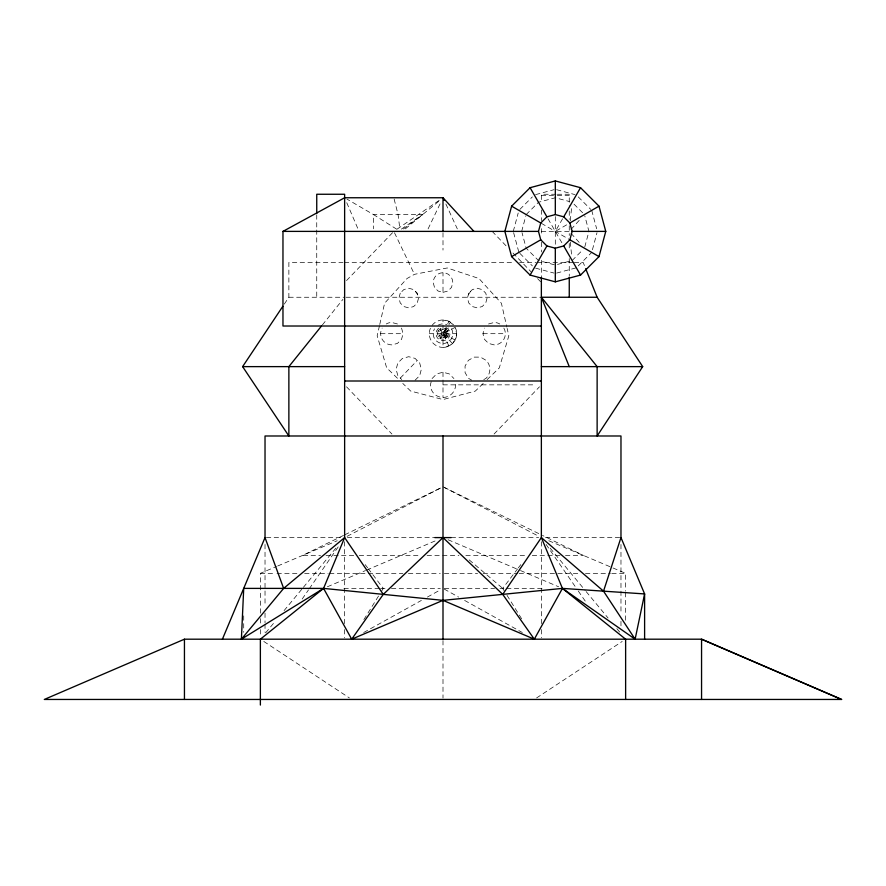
<?xml version="1.0" encoding="UTF-8"?>
<svg xmlns="http://www.w3.org/2000/svg" width="886" height="886" viewBox="0 0 886 886"><rect width="100%" height="100%" fill="white"/><g stroke="black" fill="none" stroke-linecap="round" stroke-linejoin="round"><path stroke-width="0.66" stroke-dasharray="4.43 3.32" d="M570.296 220.791L571.736 206.228M379.463 325.771L377.17 335.794L386.673 367.823L398.844 379.618M379.762 324.442L384.602 303.222L407.062 278.492L414.46 274.328L447.264 267.96L478.961 278.503L501.41 303.256L506.836 327.089M401.557 328.086L403.064 333.69L401.557 339.294L397.46 343.403L391.845 344.898A11.208 11.208 0 0 1 382.143 328.086M438.149 330.888L437.396 333.69L438.149 336.492L440.198 338.541L443 339.294L445.802 338.541L447.851 336.492L448.604 333.69L447.851 330.888L445.802 328.839L443 328.086L440.198 328.839L438.149 330.888L441.184 332.638L444.052 331.873L445.104 333.69L444.052 335.506L441.184 334.742L441.184 332.638M431.227 381.689L430.386 384.845A12.614 12.614 0 0 0 443 397.46A12.614 12.614 0 0 0 455.614 384.845L454.773 381.689M447.208 333.69L446.644 335.794L445.104 337.333L443 337.898L440.896 337.333L439.356 335.794L438.791 333.69L439.356 331.585L440.896 330.046L443 329.481L445.104 330.046L446.644 331.585L447.208 333.69L443 337.898M448.848 345.85L443 333.69L455.039 327.432L456.722 333.69L454.883 340.556L449.855 345.573L443 347.412A13.722 13.722 0 0 1 430.563 327.886A13.722 13.722 0 0 1 453.532 324.885M503.857 328.086A11.208 11.208 0 0 1 494.155 344.898L488.54 343.403L484.443 339.294L482.936 333.69L484.443 328.086M513.271 231.39L518.199 212.994M521.677 231.39L525.841 215.863M584.782 246.906L588.946 231.39L584.782 215.863M592.424 249.786L596.998 232.697M428.082 228.898L440.608 202.739M452.192 343.247L443 333.69L447.087 325.184M447.674 323.966L448.848 321.54M440.198 338.541L441.948 335.506M444.052 331.873L445.802 328.839M562.61 218.742L555.312 231.39L569.255 223.338M363.891 619.569L378.975 595.326M381.844 590.707L383.284 588.393L368.476 568.945M455.039 339.958L443 333.69L448.172 325.749M448.914 324.608L450.398 322.338M468.295 294.872L470.632 291.284M284.317 304.075L288.869 297.253L288.869 262.455L342.96 262.455M302.192 599.014L308.483 589.91M309.258 588.78L339.914 544.414M504.156 590.707L502.716 588.393L517.524 568.945M518.343 567.86L520.813 564.615M322.327 325.007L342.915 299.39M265.645 632.848L275.302 621.208M284.074 610.62L302.503 588.393M303.377 587.34L336.735 547.116M571.038 229.408L579.976 219.518M346.526 280.574L393.816 231.39L414.46 274.328M400.306 378.1L417.195 360.524M443 333.69L448.515 327.953M494.078 434.029L539.474 386.805M519.86 209.406L532.364 196.902M526.184 214.567L538.489 202.263L555.312 197.755L569.255 201.487M415.058 380.238L419.676 375.62L421.359 369.307L419.676 363.005L415.058 358.387L408.745 356.704L402.443 358.387L397.825 363.005L396.131 369.307L397.825 375.62L401.723 379.518M432.08 378.532L436.698 373.914L443 372.231L449.302 373.914L453.92 378.532M572.123 260.517L582.545 250.096M578.259 265.878L591.715 252.41M483.213 383.439L475.306 391.091L443 399.553L410.672 391.069L402.787 383.439M487.156 379.618L499.316 367.856L508.83 335.827L507.135 328.407M405.345 228.865L440.962 199.439M403.385 228.987L422.644 214.567L373.46 214.567L346.935 199.095M397.172 229.097L440.763 199.284M401.402 229.097L422.644 214.567M536.595 697.947L622.193 641.453M438.149 336.492L441.184 334.742M444.816 332.638L447.851 330.888M483.778 379.618L486.17 378.233A12.614 12.614 0 0 0 486.17 360.392L480.511 357.124L473.988 357.124L468.329 360.392L465.072 366.051L465.072 372.574L468.329 378.233L471.729 380.194M363.703 632.515L421.371 600.431M427.384 597.086L440.597 589.733M347.09 536.329L440.541 488.064M343.535 535.41L302.503 555.467L320.499 555.467M344.776 534.801L440.508 488.009M260.373 613.123L260.373 573.331L276.487 566.497M277.728 565.977L337.201 540.748M327.377 586.776L365.497 570.562M366.771 570.019L437.917 539.751M535.598 194.621L553.994 189.693M443 292.347L447.906 291.04L451.495 287.441L452.812 282.534A9.812 9.812 0 0 0 443 272.733A9.812 9.812 0 0 0 433.188 282.534L434.505 287.441L438.094 291.04L443 292.347L443 272.733M569.255 261.281L555.312 265.025L538.489 260.517L526.184 248.202L522.02 232.686M556.63 273.076L576.332 267.793M488.54 323.977L494.155 322.482A11.208 11.208 0 0 1 499.759 323.977M555.976 194.255L541.368 194.255L541.368 202.506M557.305 194.255L569.255 194.255L569.255 206.095M541.368 195.485L555.976 195.485M557.305 195.485L569.255 195.485M541.368 231.39L569.255 231.39M344.344 262.455L514.057 262.455M519.584 262.455L536.141 262.455M537.514 262.455L573.054 262.455M574.316 262.455L583.187 262.455L585.181 267.428M288.869 297.253L344.632 297.253M346.005 297.253L541.368 297.253M380.637 333.69L403.064 333.69M429.278 333.69L456.722 333.69M482.936 333.69L505.363 333.69M443 384.845L535.487 384.845M266.398 537.592L340.512 537.592M347.367 537.592L434.805 537.592M451.195 537.592L538.633 537.592M545.488 537.592L620.975 537.592M326.037 555.467L353.724 555.467M359.251 555.467L420.163 555.467M427.085 555.467L458.915 555.467M465.837 555.467L526.749 555.467M532.276 555.467L559.963 555.467M565.501 555.467L583.497 555.467L542.465 535.41M260.373 573.331L275.601 573.331M276.975 573.331L299.114 573.331M304.651 573.331L328.174 573.331M329.548 573.331L366.904 573.331M368.288 573.331L402.875 573.331M408.413 573.331L440.231 573.331M444.384 573.331L477.587 573.331M483.125 573.331L517.712 573.331M519.096 573.331L556.452 573.331M557.826 573.331L578.58 573.331M585.502 573.331L610.399 573.331M611.783 573.331L625.627 573.331L625.627 591.172M343.923 588.393L379.208 588.393M380.57 588.393L385.997 588.393M391.424 588.393L440.287 588.393M444.362 588.393L494.576 588.393M500.003 588.393L503.857 588.393M506.582 588.393L541.999 588.393M556.63 189.693L575.014 194.621M535.598 268.148L553.994 273.076M397.46 323.977L391.845 322.482A11.208 11.208 0 0 0 386.241 323.977M548.799 540.748L625.627 573.331M448.083 539.751L519.229 570.019M520.503 570.562L558.623 586.776M444.24 487.4L541.224 534.801M443 486.791L538.909 536.329M444.196 589.068L458.616 597.086M464.629 600.431L522.297 632.515M541.368 223.338L569.255 239.441M444.816 334.742L447.851 336.492M396.684 229.197L373.46 214.567L373.46 228.798M263.806 641.453L349.405 697.947M469.192 559.874L502.716 588.393M578.259 196.902L590.763 209.406M574.017 204.157L584.439 214.567M519.86 253.374L532.364 265.878M452.192 324.132L449.855 321.806L443 319.968L443 347.412A13.722 13.722 0 0 0 455.426 327.864M492.184 231.39L507.324 247.128M512.994 253.031L530.969 271.714M537.58 278.603L541.368 282.534M346.526 386.805L391.922 434.029M571.038 233.361L579.976 243.262M550.151 548.179L585.247 590.508M586.133 591.571L608.073 618.029M616.844 628.617L620.355 632.848M365.187 564.615L367.657 567.86M546.086 544.414L575.169 586.499M578.303 591.051L586.167 602.425M415.445 291.372L417.683 294.794M507.025 595.326L522.109 619.569M548.013 218.742L562.61 244.038M440.198 328.839L441.948 331.873M444.052 335.506L445.802 338.541M445.868 203.979L457.32 228.898M346.769 202.739L357.977 228.898M591.715 210.37L596.643 228.765M513.625 232.697L518.897 252.41M394.137 199.051L398.058 214.567L399.852 228.798M570.296 241.978L571.736 256.541M625.627 592.546L625.627 621.363M620.975 544.458L620.975 589.766M620.975 591.139L620.975 613.112M620.975 621.352L620.975 626.845M569.255 211.001L569.255 219.318M569.255 225.841L569.255 235.466M569.255 243.462L569.255 250.561M569.255 258.568L569.255 275.834M555.312 216.594L555.312 246.496M541.368 209.927L541.368 220.658M541.368 228.632L541.368 234.148M541.368 242.255L541.368 251.967M541.368 260.207L541.368 278.104M541.368 541.711L541.368 624.098M541.368 629.581L541.368 637.82M443 232.719L443 250.085M443 372.231L443 397.46M443 640.567L443 698.09M344.632 541.711L344.632 624.098M344.632 629.581L344.632 637.82M316.745 214.855L316.745 228.588M316.745 229.961L316.745 297.253M265.025 544.458L265.025 606.245M265.025 613.112L265.025 622.725M265.025 624.098L265.025 632.327M260.373 618.616L260.373 624.098M260.373 629.592L260.373 635.085M243.716 615.859L243.716 632.327M451.495 328.784A9.812 9.812 0 0 1 443 343.502A9.812 9.812 0 0 1 434.505 328.784M438.094 325.195A9.812 9.812 0 0 1 446.777 324.63M446.5 327.621A7.01 7.01 0 0 1 448.371 338.197A7.01 7.01 0 0 1 437.629 338.197A7.01 7.01 0 0 1 439.5 327.621M400.25 293.166L398.933 298.073L400.25 302.979L403.839 306.567L408.745 307.874L413.651 306.567L417.24 302.979L418.557 298.073L417.24 293.166L413.651 289.578L408.745 288.26L403.839 289.578L400.25 293.166M468.76 293.166L467.443 298.073L468.76 302.979L472.349 306.567L477.255 307.874L482.161 306.567L485.75 302.979L487.067 298.073L485.75 293.166L482.161 289.578L477.255 288.26L472.349 289.578L468.76 293.166"/><path stroke-width="1.33" d="M316.745 213.482L316.745 194.255L344.632 194.255L344.632 537.592L323.567 588.393L241.391 639.194L243.716 588.393L323.567 588.393L443 600.354L562.433 588.393L644.609 593.93L644.609 639.194M541.368 277.528L541.368 537.592L562.433 588.393L635.118 639.194L644.609 593.93L620.975 537.592L620.975 435.99L265.025 435.99L265.025 537.592L283.642 588.393L241.391 639.194M511.621 206.161L504.865 231.39L511.621 256.608L530.083 275.081L555.312 281.837L580.54 275.081L599.002 256.608L605.758 231.39L599.002 206.161L580.54 187.699L555.312 180.932L530.083 187.699L511.621 206.161L540.748 222.984L546.906 216.826L555.312 214.567L563.717 216.826L569.875 222.984L572.123 231.39L569.875 239.796L563.717 245.954L555.312 248.202L546.906 245.954L540.748 239.796L538.489 231.39L540.748 222.984M635.118 639.194L603.521 591.161L620.975 537.592M222.408 639.194L265.025 537.592M260.373 705.068L260.373 639.194L323.567 588.393L351.687 639.194L443 600.354L534.313 639.194L562.433 588.393L625.627 639.194L625.627 699.453M530.083 275.081L546.906 245.954M563.717 216.826L580.54 187.699M642.693 366.627L597.131 435.99L597.131 366.627L541.368 297.253L597.131 297.253L642.693 366.627L541.368 366.627M321.463 326.07L288.869 366.627L288.869 435.99L242.62 366.627L282.8 306.357M534.313 639.194L502.716 594.373L541.368 537.592L603.521 591.161M351.687 639.194L383.284 594.373L443 537.592L502.716 594.373M283.642 588.393L344.632 537.592L383.284 594.373M511.621 256.608L540.748 239.796M569.875 222.984L599.002 206.161M541.368 326.015L282.966 326.015L282.966 231.39L344.632 197.755L443 197.755L473.932 231.39M184.443 639.194L44.3 699.453L841.7 699.453L701.557 639.194L184.443 639.194L184.443 699.453M282.966 231.39L538.489 231.39M572.123 231.39L605.758 231.39M242.62 366.627L344.632 366.627M344.632 381.002L541.368 381.002M434.805 537.592L451.195 537.592M841.478 699.453L701.557 639.194L701.557 699.453M569.875 239.796L599.002 256.608M530.083 187.699L546.906 216.826M563.717 245.954L580.54 275.081M444.141 200.247L443 197.755L443 231.39M541.368 297.253L569.255 366.627M585.679 268.668L597.131 297.253M569.255 277.174L569.255 297.253M555.312 180.932L555.312 214.567M555.312 248.202L555.312 281.837M443 435.99L443 639.194"/></g></svg>
